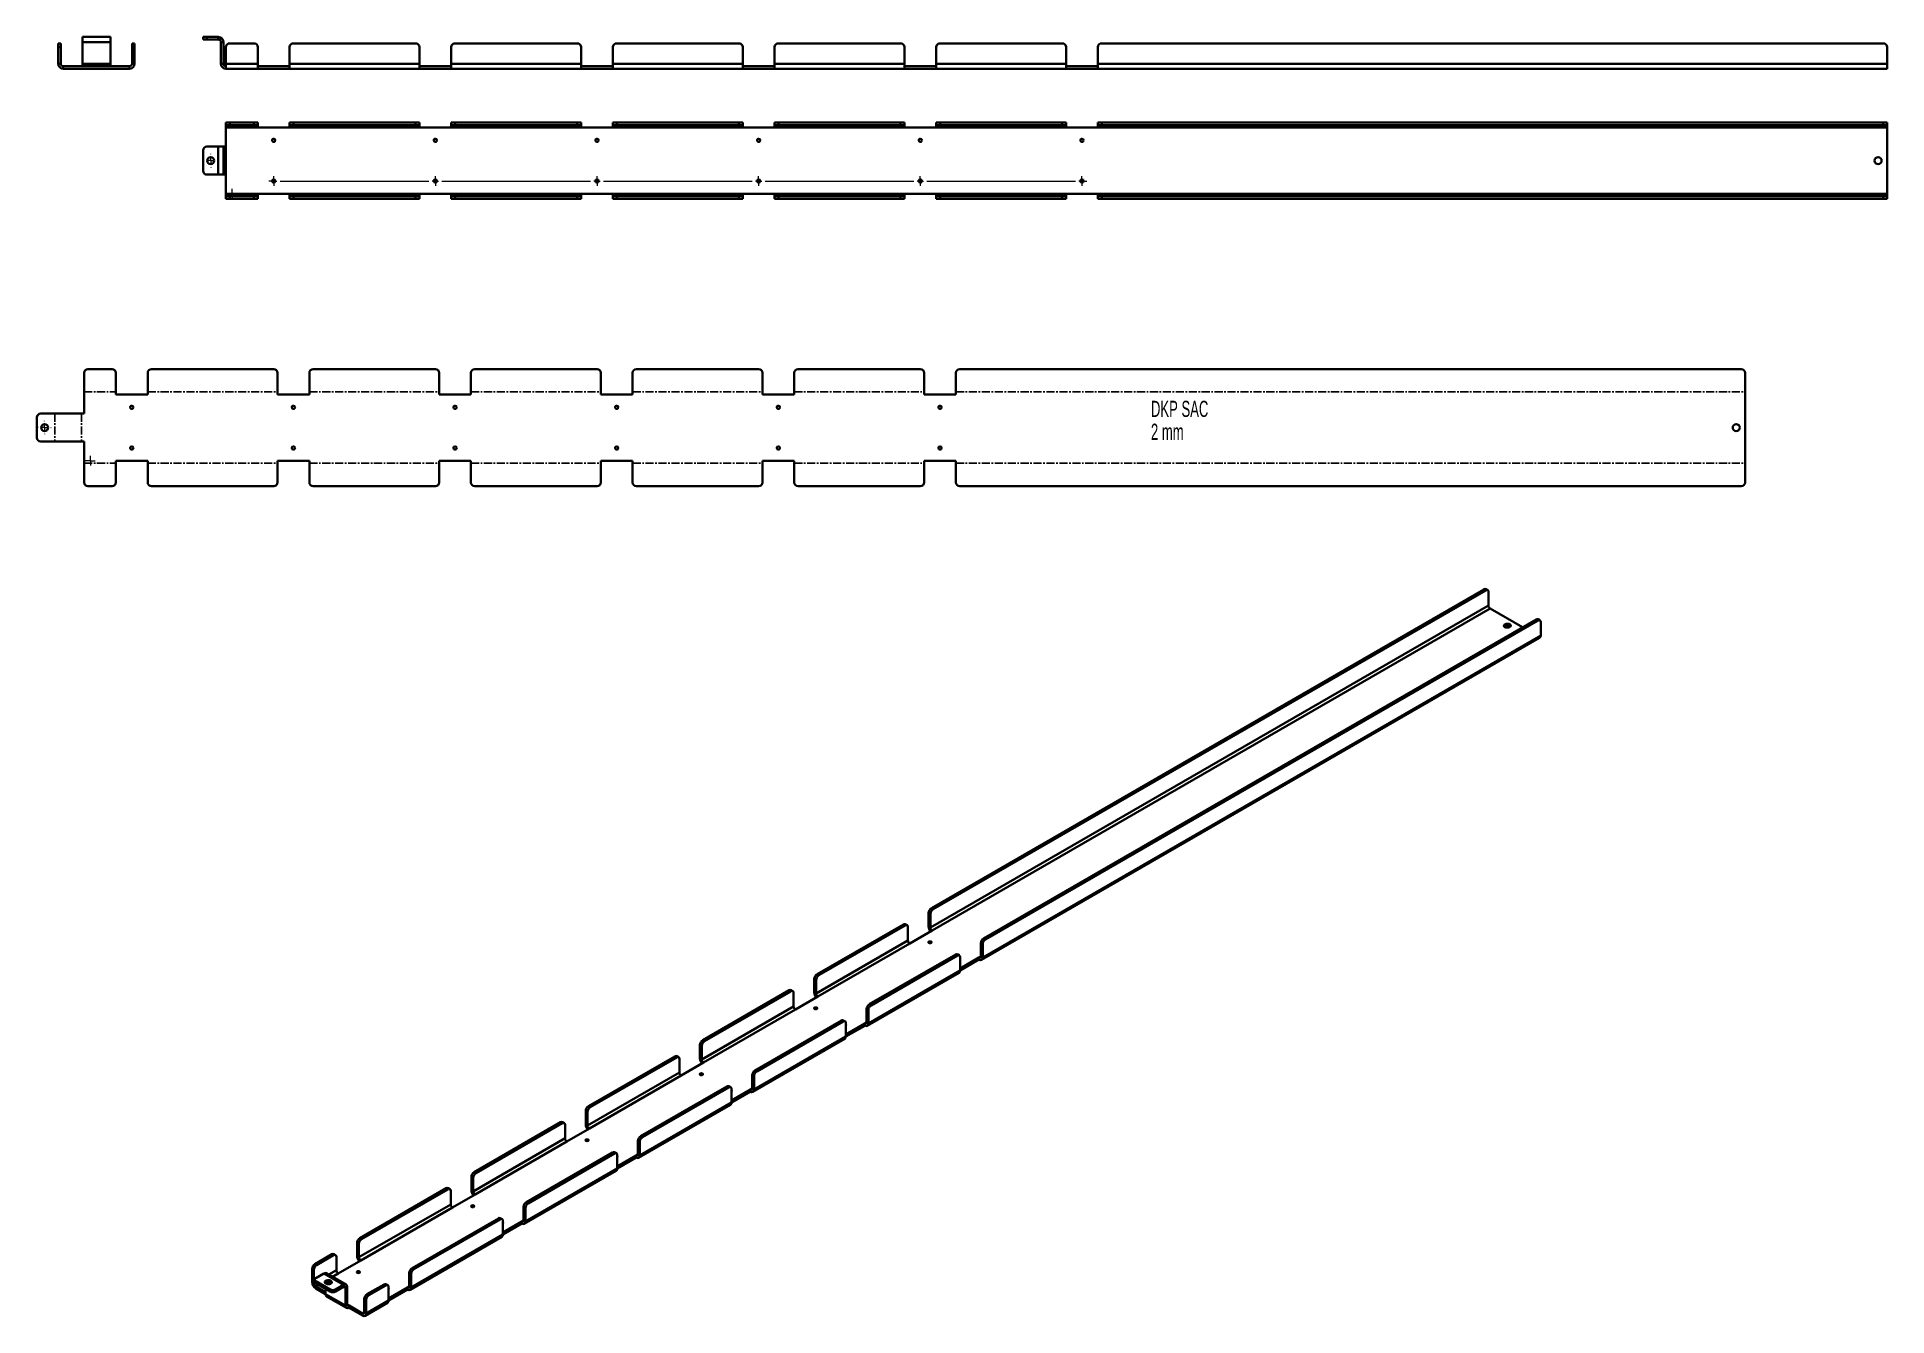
# Model space of a CAD drawing. Header units: millimetres. Extents: x -423 to 1030, y -377 to 628.
import ezdxf

# ---------------------------------------------------------------- set-up
doc = ezdxf.new("R2010")
doc.units = ezdxf.units.MM
doc.linetypes.add('CENTER', pattern=[10.16, 6.35, -1.27, 1.27, -1.27])
doc.styles.add('SLDTEXTSTYLE0', font='TXT', dxfattribs={"width": 0.605})

# ---------------------------------------------------------------- blocks, each defined once
blk = doc.blocks.new('SW_CENTERMARKSYMBOL_0')
at = {"color": 0, "linetype": 'Continuous', "lineweight": 18}
for p, q in [((-5, 0), (-5.25, 0)), ((0, 0), (-2.5, 0)), ((0, 5), (0, 5.25)), ((0, 0), (0, 2.5)), ((0, 0), (2.5, 0)), ((0, 0), (0, -2.5)), ((5, 0), (5.25, 0)), ((0, -5), (0, -5.25))]:
    blk.add_line(p, q, dxfattribs=at)
blk = doc.blocks.new('SW_CENTERMARKSYMBOL_1')
at = {"color": 0, "linetype": 'Continuous', "lineweight": 18}
for p, q in [((-2.5, 0), (-3.75, 0)), ((0, 0), (-2.5, 0)), ((0, 2.5), (0, 3.75)), ((0, 0), (0, 2.5)), ((0, 0), (2.5, 0)), ((0, 0), (0, -2.5)), ((2.5, 0), (3.75, 0)), ((0, -2.5), (0, -3.75))]:
    blk.add_line(p, q, dxfattribs=at)
blk = doc.blocks.new('SW_CENTERMARKSYMBOL_2')
at = {"color": 0, "linetype": 'Continuous', "lineweight": 18}
for p, q in [((-2.5, 0), (-3.75, 0)), ((0, 0), (-2.5, 0)), ((0, 2.5), (0, 3.75)), ((0, 0), (0, 2.5)), ((0, 0), (0, -2.5)), ((0, 0), (2.5, 0)), ((2.5, 0), (3.75, 0)), ((0, -2.5), (0, -3.75))]:
    blk.add_line(p, q, dxfattribs=at)
blk = doc.blocks.new('SW_CENTERMARKSYMBOL_3')
at = {"color": 0, "linetype": 'Continuous', "lineweight": 18}
for p, q in [((-129.5, 0), (-130.75, 0)), ((-127, 0), (-129.5, 0)), ((-127, 2.5), (-127, 3.75)), ((-127, 0), (-127, 2.5)), ((-127, 0), (-127, -2.5)), ((-127, 0), (-124.5, 0)), ((-122, 0), (-5, 0)), ((0, 0), (-2.5, 0)), ((0, 2.5), (0, 3.75)), ((0, 0), (0, 2.5)), ((0, 0), (0, -2.5)), ((0, 0), (2.5, 0)), ((5, 0), (122, 0)), ((127, 0), (124.5, 0)), ((127, 2.5), (127, 3.75)), ((127, 0), (127, 2.5)), ((127, 0), (127, -2.5)), ((127, 0), (129.5, 0)), ((132, 0), (249, 0)), ((254, 0), (251.5, 0)), ((254, 2.5), (254, 3.75)), ((254, 0), (254, 2.5)), ((254, 0), (254, -2.5)), ((254, 0), (256.5, 0)), ((259, 0), (376, 0)), ((381, 0), (378.5, 0)), ((381, 2.5), (381, 3.75)), ((381, 0), (381, 2.5)), ((381, 0), (381, -2.5)), ((381, 0), (383.5, 0)), ((386, 0), (503, 0)), ((508, 0), (505.5, 0)), ((508, 2.5), (508, 3.75)), ((508, 0), (508, 2.5)), ((508, 0), (508, -2.5)), ((508, 0), (510.5, 0)), ((510.5, 0), (511.75, 0)), ((-127, -2.5), (-127, -3.75)), ((0, -2.5), (0, -3.75)), ((127, -2.5), (127, -3.75)), ((254, -2.5), (254, -3.75)), ((381, -2.5), (381, -3.75)), ((508, -2.5), (508, -3.75))]:
    blk.add_line(p, q, dxfattribs=at)
blk = doc.blocks.new('SW_CENTERMARKSYMBOL_4')
at = {"color": 0, "linetype": 'Continuous', "lineweight": 18}
for p, q in [((-5, 0), (-5.25, 0)), ((0, 0), (-2.5, 0)), ((0, 5), (0, 5.25)), ((0, 0), (0, 2.5)), ((0, 0), (0, -2.5)), ((0, 0), (2.5, 0)), ((5, 0), (5.25, 0)), ((0, -5), (0, -5.25))]:
    blk.add_line(p, q, dxfattribs=at)

msp = doc.modelspace()

# ---------------------------------------------------------------- linework, layer by layer
at = {"color": 7, "linetype": 'Continuous', "lineweight": 35}
for p, q in [((-387.6, 624.3), (-387.6, 628.3)), ((-365.6, 628.3), (-387.6, 628.3)), ((-365.6, 628.3), (-365.6, 624.3)), ((-292.8, 626.3), (-292.8, 628.3)), ((-292.8, 628.3), (-289.8, 628.3)), ((-289.8, 626.3), (-292.8, 626.3)), ((-289.8, 628.3), (-289.8, 626.3)), ((-289.8, 628.3), (-280.8, 628.3)), ((-289.8, 626.3), (-280.8, 626.3)), ((-280.8, 626.3), (-280.8, 628.3)), ((-406.6, 623.3), (-404.6, 623.3)), ((-406.6, 620.3), (-406.6, 623.3)), ((-404.6, 620.3), (-406.6, 620.3)), ((-406.6, 607.3), (-406.6, 620.3)), ((-404.6, 623.3), (-404.6, 620.3)), ((-404.6, 607.3), (-404.6, 620.3)), ((-365.6, 624.3), (-387.6, 624.3)), ((-387.6, 607.3), (-387.6, 624.3)), ((-365.6, 624.3), (-365.6, 607.3)), ((-348.6, 623.3), (-346.6, 623.3)), ((-348.6, 620.3), (-348.6, 623.3)), ((-346.6, 620.3), (-348.6, 620.3)), ((-348.6, 620.3), (-348.6, 607.3)), ((-346.6, 623.3), (-346.6, 620.3)), ((-346.6, 620.3), (-346.6, 607.3)), ((-276.8, 624.3), (-278.8, 624.3)), ((-278.8, 607.3), (-278.8, 624.3)), ((-276.8, 607.3), (-276.8, 624.3)), ((-274.8, 620.3), (-274.8, 607.3)), ((-252.8, 623.3), (-271.8, 623.3)), ((-249.8, 607.3), (-249.8, 620.3)), ((-224.8, 607.3), (-224.8, 620.3)), ((-125.8, 623.3), (-221.8, 623.3)), ((-122.8, 607.3), (-122.8, 620.3)), ((-97.8, 607.3), (-97.8, 620.3)), ((1.2, 623.3), (-94.8, 623.3)), ((4.2, 607.3), (4.2, 620.3)), ((29.2, 607.3), (29.2, 620.3)), ((128.2, 623.3), (32.2, 623.3)), ((131.2, 607.3), (131.2, 620.3)), ((156.2, 607.3), (156.2, 620.3)), ((255.2, 623.3), (159.2, 623.3)), ((258.2, 607.3), (258.2, 620.3)), ((283.2, 607.3), (283.2, 620.3)), ((382.2, 623.3), (286.2, 623.3)), ((385.2, 607.3), (385.2, 620.3)), ((410.2, 607.3), (410.2, 620.3)), ((1027.2, 623.3), (413.2, 623.3)), ((1030.2, 607.3), (1030.2, 620.3)), ((-404.6, 607.3), (-406.6, 607.3)), ((-402.6, 605.3), (-350.6, 605.3)), ((-402.6, 605.3), (-402.6, 603.3)), ((-402.6, 603.3), (-350.6, 603.3)), ((-365.6, 607.3), (-387.6, 607.3)), ((-387.6, 607.3), (-387.6, 605.3)), ((-365.6, 605.3), (-365.6, 607.3)), ((-350.6, 605.3), (-350.6, 603.3)), ((-348.6, 607.3), (-346.6, 607.3)), ((-276.8, 607.3), (-278.8, 607.3)), ((-249.8, 607.3), (-274.8, 607.3)), ((-274.8, 603.3), (-274.8, 607.3)), ((-249.8, 603.3), (-274.8, 603.3)), ((-249.8, 607.3), (-249.8, 603.3)), ((-224.8, 605.3), (-249.8, 605.3)), ((-249.8, 603.3), (-224.8, 603.3)), ((-122.8, 607.3), (-224.8, 607.3)), ((-224.8, 603.3), (-224.8, 607.3)), ((-122.8, 603.3), (-224.8, 603.3)), ((-122.8, 607.3), (-122.8, 603.3)), ((-97.8, 605.3), (-122.8, 605.3)), ((-122.8, 603.3), (-97.8, 603.3)), ((4.2, 607.3), (-97.8, 607.3)), ((-97.8, 603.3), (-97.8, 607.3)), ((4.2, 603.3), (-97.8, 603.3)), ((4.2, 607.3), (4.2, 603.3)), ((29.2, 605.3), (4.2, 605.3)), ((4.2, 603.3), (29.2, 603.3)), ((131.2, 607.3), (29.2, 607.3)), ((29.2, 603.3), (29.2, 607.3)), ((131.2, 603.3), (29.2, 603.3)), ((131.2, 607.3), (131.2, 603.3)), ((156.2, 605.3), (131.2, 605.3)), ((131.2, 603.3), (156.2, 603.3)), ((258.2, 607.3), (156.2, 607.3)), ((156.2, 603.3), (156.2, 607.3)), ((258.2, 603.3), (156.2, 603.3)), ((258.2, 607.3), (258.2, 603.3)), ((283.2, 605.3), (258.2, 605.3)), ((258.2, 603.3), (283.2, 603.3)), ((283.2, 603.3), (283.2, 607.3)), ((385.2, 607.3), (283.2, 607.3)), ((385.2, 603.3), (283.2, 603.3)), ((385.2, 607.3), (385.2, 603.3)), ((410.2, 605.3), (385.2, 605.3)), ((385.2, 603.3), (410.2, 603.3)), ((1030.2, 607.3), (410.2, 607.3)), ((410.2, 603.3), (410.2, 607.3)), ((1030.2, 603.3), (410.2, 603.3)), ((1030.2, 607.3), (1030.2, 603.3)), ((-274.8, 559.1), (-274.8, 561.1)), ((-274.8, 561.1), (-271.8, 561.1)), ((-271.8, 559.1), (-274.8, 559.1)), ((-274.8, 559.1), (-274.8, 557.1)), ((-274.8, 557.1), (-249.8, 557.1)), ((-274.8, 557.1), (-274.8, 542.1)), ((-271.8, 561.1), (-271.8, 559.1)), ((-271.8, 561.1), (-252.8, 561.1)), ((-271.8, 559.1), (-252.8, 559.1)), ((-252.8, 559.1), (-252.8, 561.1)), ((-252.8, 561.1), (-249.8, 561.1)), ((-249.8, 559.1), (-252.8, 559.1)), ((-249.8, 561.1), (-249.8, 559.1)), ((-249.8, 557.1), (-249.8, 559.1)), ((-249.8, 557.1), (-224.8, 557.1)), ((-224.8, 559.1), (-224.8, 561.1)), ((-224.8, 561.1), (-221.8, 561.1)), ((-221.8, 559.1), (-224.8, 559.1)), ((-224.8, 559.1), (-224.8, 557.1)), ((-224.8, 557.1), (-122.8, 557.1)), ((-221.8, 561.1), (-221.8, 559.1)), ((-221.8, 561.1), (-125.8, 561.1)), ((-221.8, 559.1), (-125.8, 559.1)), ((-125.8, 559.1), (-125.8, 561.1)), ((-125.8, 561.1), (-122.8, 561.1)), ((-122.8, 559.1), (-125.8, 559.1)), ((-122.8, 561.1), (-122.8, 559.1)), ((-122.8, 557.1), (-122.8, 559.1)), ((-122.8, 557.1), (-97.8, 557.1)), ((-97.8, 559.1), (-97.8, 561.1)), ((-97.8, 561.1), (-94.8, 561.1)), ((-94.8, 559.1), (-97.8, 559.1)), ((-97.8, 559.1), (-97.8, 557.1)), ((-97.8, 557.1), (4.2, 557.1)), ((-94.8, 561.1), (-94.8, 559.1)), ((-94.8, 561.1), (1.2, 561.1)), ((-94.8, 559.1), (1.2, 559.1)), ((1.2, 559.1), (1.2, 561.1)), ((1.2, 561.1), (4.2, 561.1)), ((4.2, 559.1), (1.2, 559.1)), ((4.2, 561.1), (4.2, 559.1)), ((4.2, 557.1), (4.2, 559.1)), ((4.2, 557.1), (29.2, 557.1)), ((29.2, 559.1), (29.2, 561.1)), ((29.2, 561.1), (32.2, 561.1)), ((32.2, 559.1), (29.2, 559.1)), ((29.2, 559.1), (29.2, 557.1)), ((29.2, 557.1), (131.2, 557.1)), ((32.2, 561.1), (32.2, 559.1)), ((32.2, 561.1), (128.2, 561.1)), ((32.2, 559.1), (128.2, 559.1)), ((128.2, 559.1), (128.2, 561.1)), ((128.2, 561.1), (131.2, 561.1)), ((131.2, 559.1), (128.2, 559.1)), ((131.2, 561.1), (131.2, 559.1)), ((131.2, 557.1), (131.2, 559.1)), ((131.2, 557.1), (156.2, 557.1)), ((156.2, 559.1), (156.2, 561.1)), ((156.2, 561.1), (159.2, 561.1)), ((159.2, 559.1), (156.2, 559.1)), ((156.2, 559.1), (156.2, 557.1)), ((156.2, 557.1), (258.2, 557.1)), ((159.2, 561.1), (159.2, 559.1)), ((159.2, 561.1), (255.2, 561.1)), ((159.2, 559.1), (255.2, 559.1)), ((255.2, 559.1), (255.2, 561.1)), ((255.2, 561.1), (258.2, 561.1)), ((258.2, 559.1), (255.2, 559.1)), ((258.2, 561.1), (258.2, 559.1)), ((258.2, 557.1), (258.2, 559.1)), ((258.2, 557.1), (283.2, 557.1)), ((283.2, 559.1), (283.2, 561.1)), ((283.2, 561.1), (286.2, 561.1)), ((286.2, 559.1), (283.2, 559.1)), ((283.2, 559.1), (283.2, 557.1)), ((283.2, 557.1), (385.2, 557.1)), ((286.2, 561.1), (286.2, 559.1)), ((286.2, 561.1), (382.2, 561.1)), ((286.2, 559.1), (382.2, 559.1)), ((382.2, 559.1), (382.2, 561.1)), ((382.2, 561.1), (385.2, 561.1)), ((385.2, 559.1), (382.2, 559.1)), ((385.2, 561.1), (385.2, 559.1)), ((385.2, 557.1), (385.2, 559.1)), ((385.2, 557.1), (410.2, 557.1)), ((410.2, 559.1), (410.2, 561.1)), ((410.2, 561.1), (413.2, 561.1)), ((413.2, 559.1), (410.2, 559.1)), ((410.2, 559.1), (410.2, 557.1)), ((410.2, 557.1), (1030.2, 557.1)), ((413.2, 561.1), (413.2, 559.1)), ((413.2, 561.1), (1027.2, 561.1)), ((413.2, 559.1), (1027.2, 559.1)), ((1027.2, 559.1), (1027.2, 561.1)), ((1027.2, 561.1), (1030.2, 561.1)), ((1030.2, 559.1), (1027.2, 559.1)), ((1030.2, 561.1), (1030.2, 559.1)), ((1030.2, 557.1), (1030.2, 559.1)), ((1030.2, 505.1), (1030.2, 557.1)), ((-292.8, 539.1), (-292.8, 523.1)), ((-289.8, 542.1), (-280.8, 542.1)), ((-280.8, 542.1), (-280.8, 520.1)), ((-280.8, 542.1), (-276.8, 542.1)), ((-276.8, 542.1), (-276.8, 520.1)), ((-274.8, 542.1), (-276.8, 542.1)), ((-274.8, 542.1), (-274.8, 520.1)), ((-289.8, 520.1), (-280.8, 520.1)), ((-276.8, 520.1), (-280.8, 520.1)), ((-276.8, 520.1), (-274.8, 520.1)), ((-274.8, 520.1), (-274.8, 505.1)), ((-274.8, 505.1), (-274.8, 503.1)), ((-249.8, 505.1), (-274.8, 505.1)), ((-274.8, 501.1), (-274.8, 503.1)), ((-274.8, 503.1), (-271.8, 503.1)), ((-271.8, 501.1), (-274.8, 501.1)), ((-271.8, 503.1), (-271.8, 501.1)), ((-252.8, 503.1), (-271.8, 503.1)), ((-252.8, 501.1), (-271.8, 501.1)), ((-252.8, 501.1), (-252.8, 503.1)), ((-252.8, 503.1), (-249.8, 503.1)), ((-249.8, 501.1), (-252.8, 501.1)), ((-249.8, 503.1), (-249.8, 505.1)), ((-224.8, 505.1), (-249.8, 505.1)), ((-249.8, 503.1), (-249.8, 501.1)), ((-122.8, 505.1), (-224.8, 505.1)), ((-224.8, 505.1), (-224.8, 503.1)), ((-224.8, 501.1), (-224.8, 503.1)), ((-224.8, 503.1), (-221.8, 503.1)), ((-221.8, 501.1), (-224.8, 501.1)), ((-221.8, 503.1), (-221.8, 501.1)), ((-125.8, 503.1), (-221.8, 503.1)), ((-125.8, 501.1), (-221.8, 501.1)), ((-125.8, 501.1), (-125.8, 503.1)), ((-125.8, 503.1), (-122.8, 503.1)), ((-122.8, 501.1), (-125.8, 501.1)), ((-122.8, 503.1), (-122.8, 505.1)), ((-97.8, 505.1), (-122.8, 505.1)), ((-122.8, 503.1), (-122.8, 501.1)), ((4.2, 505.1), (-97.8, 505.1)), ((-97.8, 505.1), (-97.8, 503.1)), ((-97.8, 501.1), (-97.8, 503.1)), ((-97.8, 503.1), (-94.8, 503.1)), ((-94.8, 501.1), (-97.8, 501.1)), ((-94.8, 503.1), (-94.8, 501.1)), ((1.2, 503.1), (-94.8, 503.1)), ((1.2, 501.1), (-94.8, 501.1)), ((1.2, 501.1), (1.2, 503.1)), ((1.2, 503.1), (4.2, 503.1)), ((4.2, 501.1), (1.2, 501.1)), ((4.2, 503.1), (4.2, 505.1)), ((29.2, 505.1), (4.2, 505.1)), ((4.2, 503.1), (4.2, 501.1)), ((131.2, 505.1), (29.2, 505.1)), ((29.2, 505.1), (29.2, 503.1)), ((29.2, 501.1), (29.2, 503.1)), ((29.2, 503.1), (32.2, 503.1)), ((32.2, 501.1), (29.2, 501.1)), ((32.2, 503.1), (32.2, 501.1)), ((128.2, 503.1), (32.2, 503.1)), ((128.2, 501.1), (32.2, 501.1)), ((128.2, 501.1), (128.2, 503.1)), ((128.2, 503.1), (131.2, 503.1)), ((131.2, 501.1), (128.2, 501.1)), ((131.2, 503.1), (131.2, 505.1)), ((156.2, 505.1), (131.2, 505.1)), ((131.2, 503.1), (131.2, 501.1)), ((258.2, 505.1), (156.2, 505.1)), ((156.2, 505.1), (156.2, 503.1)), ((156.2, 501.1), (156.2, 503.1)), ((156.2, 503.1), (159.2, 503.1)), ((159.2, 501.1), (156.2, 501.1)), ((159.2, 503.1), (159.2, 501.1)), ((255.2, 503.1), (159.2, 503.1)), ((255.2, 501.1), (159.2, 501.1)), ((255.2, 501.1), (255.2, 503.1)), ((255.2, 503.1), (258.2, 503.1)), ((258.2, 501.1), (255.2, 501.1)), ((258.2, 503.1), (258.2, 505.1)), ((283.2, 505.1), (258.2, 505.1)), ((258.2, 503.1), (258.2, 501.1)), ((385.2, 505.1), (283.2, 505.1)), ((283.2, 505.1), (283.2, 503.1)), ((283.2, 501.1), (283.2, 503.1)), ((283.2, 503.1), (286.2, 503.1)), ((286.2, 501.1), (283.2, 501.1)), ((286.2, 503.1), (286.2, 501.1)), ((382.2, 503.1), (286.2, 503.1)), ((382.2, 501.1), (286.2, 501.1)), ((382.2, 501.1), (382.2, 503.1)), ((382.2, 503.1), (385.2, 503.1)), ((385.2, 501.1), (382.2, 501.1)), ((385.2, 503.1), (385.2, 505.1)), ((410.2, 505.1), (385.2, 505.1)), ((385.2, 503.1), (385.2, 501.1)), ((1030.2, 505.1), (410.2, 505.1)), ((410.2, 505.1), (410.2, 503.1)), ((410.2, 501.1), (410.2, 503.1)), ((410.2, 503.1), (413.2, 503.1)), ((413.2, 501.1), (410.2, 501.1)), ((413.2, 503.1), (413.2, 501.1)), ((1027.2, 503.1), (413.2, 503.1)), ((1027.2, 501.1), (413.2, 501.1)), ((1027.2, 501.1), (1027.2, 503.1)), ((1027.2, 503.1), (1030.2, 503.1)), ((1030.2, 501.1), (1027.2, 501.1)), ((1030.2, 503.1), (1030.2, 505.1)), ((1030.2, 503.1), (1030.2, 501.1)), ((-386.3, 364.3), (-386.3, 332.3)), ((-383.3, 367.3), (-364.3, 367.3)), ((-361.3, 347.3), (-361.3, 364.3)), ((-336.3, 364.3), (-336.3, 347.3)), ((-333.3, 367.3), (-237.3, 367.3)), ((-234.3, 347.3), (-234.3, 364.3)), ((-209.3, 364.3), (-209.3, 347.3)), ((-206.3, 367.3), (-110.3, 367.3)), ((-107.3, 347.3), (-107.3, 364.3)), ((-82.3, 364.3), (-82.3, 347.3)), ((-79.3, 367.3), (16.7, 367.3)), ((19.7, 347.3), (19.7, 364.3)), ((44.7, 364.3), (44.7, 347.3)), ((47.7, 367.3), (143.7, 367.3)), ((146.7, 347.3), (146.7, 364.3)), ((171.7, 364.3), (171.7, 347.3)), ((174.7, 367.3), (270.7, 367.3)), ((273.7, 347.3), (273.7, 364.3)), ((298.7, 364.3), (298.7, 347.3)), ((301.7, 367.3), (915.7, 367.3)), ((918.7, 278.3), (918.7, 364.3)), ((-361.3, 347.3), (-336.3, 347.3)), ((-234.3, 347.3), (-209.3, 347.3)), ((-107.3, 347.3), (-82.3, 347.3)), ((19.7, 347.3), (44.7, 347.3)), ((146.7, 347.3), (171.7, 347.3)), ((273.7, 347.3), (298.7, 347.3)), ((-423.3, 329.3), (-423.3, 313.3)), ((-420.3, 332.3), (-386.3, 332.3)), ((-386.3, 310.3), (-420.3, 310.3)), ((-386.3, 310.3), (-386.3, 278.3)), ((-336.3, 295.3), (-361.3, 295.3)), ((-361.3, 278.3), (-361.3, 295.3)), ((-336.3, 295.3), (-336.3, 278.3)), ((-209.3, 295.3), (-234.3, 295.3)), ((-234.3, 278.3), (-234.3, 295.3)), ((-209.3, 295.3), (-209.3, 278.3)), ((-82.3, 295.3), (-107.3, 295.3)), ((-107.3, 278.3), (-107.3, 295.3)), ((-82.3, 295.3), (-82.3, 278.3)), ((44.7, 295.3), (19.7, 295.3)), ((19.7, 278.3), (19.7, 295.3)), ((44.7, 295.3), (44.7, 278.3)), ((171.7, 295.3), (146.7, 295.3)), ((146.7, 278.3), (146.7, 295.3)), ((171.7, 295.3), (171.7, 278.3)), ((298.7, 295.3), (273.7, 295.3)), ((273.7, 278.3), (273.7, 295.3)), ((298.7, 295.3), (298.7, 278.3)), ((-364.3, 275.3), (-383.3, 275.3)), ((-237.3, 275.3), (-333.3, 275.3)), ((-110.3, 275.3), (-206.3, 275.3)), ((16.7, 275.3), (-79.3, 275.3)), ((143.7, 275.3), (47.7, 275.3)), ((270.7, 275.3), (174.7, 275.3)), ((915.7, 275.3), (301.7, 275.3)), ((279.4, -56.4), (713.5, 194.2)), ((280.8, -57.2), (714.9, 193.4)), ((714.9, 193.4), (713.5, 194.2)), ((716.4, 193.6), (715, 194.4)), ((717.1, 192.2), (717.1, 181.6)), ((717.1, 181.6), (278.7, -71.5)), ((280.1, -74), (718.5, 179.1)), ((743.9, 164.4), (718.5, 179.1)), ((754.5, 170.5), (320.4, -80.1)), ((756, 169.7), (321.8, -80.9)), ((756, 169.7), (754.5, 170.5)), ((757.5, 169.9), (756, 170.7)), ((758.1, 157.9), (758.1, 168.5)), ((318.8, -97), (757.2, 156.1)), ((758.1, 157.9), (319.7, -95.2)), ((279.4, -56.4), (280.8, -57.2)), ((189.6, -108.3), (257.4, -69.1)), ((191, -109.1), (258.9, -69.9)), ((258.9, -69.9), (257.4, -69.1)), ((260.4, -69.7), (258.9, -68.9)), ((261, -71.1), (261, -81.7)), ((278.7, -60.9), (277.2, -60.1)), ((277.2, -70.7), (277.2, -60.1)), ((278.7, -71.5), (278.7, -60.9)), ((261, -81.7), (188.9, -123.4)), ((190.3, -125.8), (262.4, -84.2)), ((262.4, -84.2), (280.1, -74)), ((319.7, -84.6), (318.3, -83.8)), ((318.3, -83.8), (318.3, -94.4)), ((319.7, -95.2), (319.7, -84.6)), ((320.4, -80.1), (321.8, -80.9)), ((298.5, -92.7), (230.6, -131.9)), ((299.9, -93.6), (232, -132.7)), ((299.9, -93.6), (298.5, -92.7)), ((301.4, -93.4), (300, -92.6)), ((302, -105.4), (302, -94.8)), ((316.8, -95.2), (302, -103.8)), ((302, -105.4), (316.8, -96.8)), ((318.3, -94.4), (316.8, -95.2)), ((316.8, -96.8), (316.8, -95.2)), ((188.9, -112.7), (187.4, -111.9)), ((187.4, -122.5), (187.4, -111.9)), ((188.9, -123.4), (188.9, -112.7)), ((189.6, -108.3), (191, -109.1)), ((229, -148.9), (301.2, -107.2)), ((302, -105.4), (229.9, -147)), ((99.8, -160.1), (167.6, -120.9)), ((101.2, -160.9), (169.1, -121.7)), ((169.1, -121.7), (167.6, -120.9)), ((170.6, -121.6), (169.1, -120.8)), ((171.2, -123), (171.2, -133.6)), ((172.6, -136), (190.3, -125.8)), ((171.2, -133.6), (99.1, -175.2)), ((100.5, -177.7), (172.6, -136)), ((208.7, -144.6), (140.8, -183.8)), ((210.1, -145.4), (208.7, -144.6)), ((211.6, -145.3), (210.2, -144.4)), ((229.9, -136.4), (228.5, -135.6)), ((228.5, -135.6), (228.5, -146.2)), ((229.9, -147), (229.9, -136.4)), ((230.6, -131.9), (232, -132.7)), ((139.2, -200.7), (211.4, -159.1)), ((212.2, -157.2), (140.1, -198.9)), ((210.1, -145.4), (142.2, -184.6)), ((212.2, -157.2), (212.2, -146.6)), ((227, -147), (212.2, -155.6)), ((212.2, -157.2), (227, -148.7)), ((228.5, -146.2), (227, -147)), ((227, -148.7), (227, -147)), ((10, -211.9), (77.8, -172.8)), ((11.4, -212.8), (79.3, -173.6)), ((79.3, -173.6), (77.8, -172.8)), ((80.8, -173.4), (79.3, -172.6)), ((99.1, -164.6), (97.6, -163.8)), ((97.6, -174.4), (97.6, -163.8)), ((99.1, -175.2), (99.1, -164.6)), ((99.8, -160.1), (101.2, -160.9)), ((81.4, -185.4), (9.2, -227)), ((10.7, -229.5), (82.8, -187.9)), ((81.4, -174.8), (81.4, -185.4)), ((82.8, -187.9), (100.5, -177.7)), ((140.1, -188.3), (138.6, -187.4)), ((138.6, -187.4), (138.6, -198.1)), ((140.1, -198.9), (140.1, -188.3)), ((140.8, -183.8), (142.2, -184.6)), ((118.8, -196.4), (51, -235.6)), ((120.3, -197.2), (52.4, -236.4)), ((120.3, -197.2), (118.8, -196.4)), ((121.8, -197.1), (120.3, -196.3)), ((122.4, -209.1), (122.4, -198.5)), ((137.2, -198.9), (122.4, -207.5)), ((122.4, -209.1), (137.2, -200.5)), ((138.6, -198.1), (137.2, -198.9)), ((137.2, -200.5), (137.2, -198.9)), ((9.2, -216.4), (7.8, -215.6)), ((7.8, -226.2), (7.8, -215.6)), ((9.2, -227), (9.2, -216.4)), ((10, -211.9), (11.4, -212.8)), ((49.4, -252.6), (121.6, -210.9)), ((122.4, -209.1), (50.3, -250.7)), ((-79.8, -263.8), (-12, -224.6)), ((-78.4, -264.6), (-10.6, -225.4)), ((-10.6, -225.4), (-12, -224.6)), ((-9.1, -225.3), (-10.5, -224.4)), ((-8.4, -226.6), (-8.4, -237.2)), ((-7, -239.7), (10.7, -229.5)), ((-8.4, -237.2), (-80.6, -278.9)), ((-79.1, -281.3), (-7, -239.7)), ((50.3, -240.1), (48.8, -239.3)), ((48.8, -239.3), (48.8, -249.9)), ((50.3, -250.7), (50.3, -240.1)), ((51, -235.6), (52.4, -236.4)), ((32.6, -260.9), (-39.5, -302.6)), ((29, -248.3), (-38.8, -287.5)), ((30.5, -249.1), (-37.4, -288.3)), ((30.5, -249.1), (29, -248.3)), ((32, -248.9), (30.5, -248.1)), ((32.6, -260.9), (32.6, -250.3)), ((47.4, -250.7), (32.6, -259.3)), ((32.6, -260.9), (47.4, -252.4)), ((48.8, -249.9), (47.4, -250.7)), ((47.4, -252.4), (47.4, -250.7)), ((-80.6, -268.3), (-82, -267.5)), ((-82, -278.1), (-82, -267.5)), ((-80.6, -278.9), (-80.6, -268.3)), ((-79.8, -263.8), (-78.4, -264.6)), ((-40.4, -304.4), (31.8, -262.8)), ((-98.2, -289.1), (-170.4, -330.7)), ((-169.7, -315.6), (-101.8, -276.4)), ((-168.2, -316.4), (-100.4, -277.3)), ((-100.4, -277.3), (-101.8, -276.4)), ((-98.9, -277.1), (-100.3, -276.3)), ((-98.2, -278.5), (-98.2, -289.1)), ((-96.8, -291.5), (-79.1, -281.3)), ((-38.8, -287.5), (-37.4, -288.3)), ((-168.9, -333.2), (-96.8, -291.5)), ((-60.8, -300.1), (-128.6, -339.3)), ((-59.3, -300.9), (-127.2, -340.1)), ((-59.3, -300.9), (-60.8, -300.1)), ((-57.8, -300.8), (-59.3, -300)), ((-57.2, -312.8), (-57.2, -302.2)), ((-42.4, -302.6), (-57.2, -311.1)), ((-57.2, -312.8), (-42.4, -304.2)), ((-41, -301.7), (-42.4, -302.6)), ((-42.4, -304.2), (-42.4, -302.6)), ((-39.5, -291.9), (-41, -291.1)), ((-41, -291.1), (-41, -301.7)), ((-39.5, -302.6), (-39.5, -291.9)), ((-170.4, -320.1), (-171.8, -319.3)), ((-171.8, -329.9), (-171.8, -319.3)), ((-169.7, -315.6), (-168.2, -316.4)), ((-130.2, -356.2), (-58, -314.6)), ((-57.2, -312.8), (-129.3, -354.4)), ((-205, -336), (-191.6, -328.3)), ((-203.6, -336.8), (-190.2, -329.1)), ((-190.2, -329.1), (-191.6, -328.3)), ((-188.7, -328.9), (-190.1, -328.1)), ((-188, -330.3), (-188, -340.9)), ((-186.6, -343.4), (-168.9, -333.2)), ((-170.4, -330.7), (-170.4, -320.1)), ((-205.7, -340.5), (-207.1, -339.7)), ((-207.1, -350.3), (-207.1, -339.7)), ((-205.7, -351.1), (-205.7, -340.5)), ((-205.2, -348.3), (-205.2, -349.9)), ((-205, -336), (-203.6, -336.8)), ((-204.3, -347.1), (-197.9, -343.4)), ((-197.9, -343.4), (-182.4, -352.4)), ((-180.4, -352.2), (-195.9, -343.2)), ((-188, -340.9), (-193.9, -344.3)), ((-191.1, -346), (-186.6, -343.4)), ((-129.3, -343.8), (-130.8, -343)), ((-130.8, -343), (-130.8, -353.6)), ((-129.3, -354.4), (-129.3, -343.8)), ((-128.6, -339.3), (-127.2, -340.1)), ((-205.7, -351.1), (-207.1, -350.3)), ((-204.9, -350.7), (-205.7, -351.1)), ((-204.3, -349.5), (-193, -356)), ((-204.3, -349.5), (-204.3, -351.1)), ((-204.3, -351.1), (-193, -357.7)), ((-204.3, -353.6), (-202.2, -352.4)), ((-204.3, -353.6), (-196.5, -358.1)), ((-204.3, -353.6), (-204.3, -355.2)), ((-204.3, -355.2), (-196.5, -359.7)), ((-196.5, -350.9), (-196.5, -351.3)), ((-196.5, -355.6), (-196.5, -359.7)), ((-181, -368.7), (-196.5, -359.7)), ((-195.7, -361.5), (-180.1, -370.5)), ((-193, -357.7), (-193, -356)), ((-192.5, -350.8), (-192, -351.1)), ((-188.7, -356), (-182.4, -352.4)), ((-188.7, -357.7), (-182.4, -354)), ((-188.7, -356), (-188.7, -357.7)), ((-182.4, -354), (-182.4, -352.4)), ((-182.4, -354), (-181, -354.8)), ((-179.5, -354), (-181, -354.8)), ((-181, -368.7), (-181, -354.8)), ((-179.5, -367.9), (-179.5, -354)), ((-150.6, -352), (-164, -359.7)), ((-164, -359.7), (-162.6, -360.5)), ((-149.1, -352.8), (-162.6, -360.5)), ((-149.1, -352.8), (-150.6, -352)), ((-147.6, -352.6), (-149.1, -351.8)), ((-147, -364.6), (-147, -354)), ((-132.2, -354.4), (-147, -363)), ((-147, -364.6), (-132.2, -356)), ((-130.8, -353.6), (-132.2, -354.4)), ((-132.2, -356), (-132.2, -354.4)), ((-179.5, -367.9), (-181, -368.7)), ((-179.5, -367.9), (-178.1, -368.7)), ((-178.1, -368.7), (-178.1, -370.3)), ((-178.1, -368.7), (-167.5, -374.8)), ((-178.1, -370.3), (-167.5, -376.4)), ((-166.1, -374), (-167.5, -374.8)), ((-167.5, -374.8), (-167.5, -376.4)), ((-164.7, -364.2), (-166.1, -363.4)), ((-166.1, -363.4), (-166.1, -374)), ((-166.1, -374), (-164.7, -374.8)), ((-165.5, -376.6), (-147.9, -366.4)), ((-164.7, -364.2), (-164.7, -374.8)), ((-147, -364.6), (-164.7, -374.8))]:
    msp.add_line(p, q, dxfattribs=at)
at = {"color": 7, "linetype": 'CENTER'}
for p, q in [((-386.3, 349.3), (-361.3, 349.3)), ((-336.3, 349.3), (-234.3, 349.3)), ((-209.3, 349.3), (-107.3, 349.3)), ((-82.3, 349.3), (19.7, 349.3)), ((44.7, 349.3), (146.7, 349.3)), ((171.7, 349.3), (273.7, 349.3)), ((298.7, 349.3), (918.7, 349.3)), ((-409.3, 332.3), (-409.3, 310.3)), ((-388.3, 332.3), (-388.3, 310.3)), ((-386.3, 293.3), (-361.3, 293.3)), ((-336.3, 293.3), (-234.3, 293.3)), ((-209.3, 293.3), (-107.3, 293.3)), ((-82.3, 293.3), (19.7, 293.3)), ((44.7, 293.3), (146.7, 293.3)), ((171.7, 293.3), (273.7, 293.3)), ((298.7, 293.3), (918.7, 293.3))]:
    msp.add_line(p, q, dxfattribs=at)
at = {"color": 7, "linetype": 'Continuous', "lineweight": 18}
for p, q in [((302, -95.6), (302.3, -95.9)), ((212.2, -147.4), (212.5, -147.7)), ((122.4, -199.3), (122.7, -199.6)), ((32.6, -251.1), (32.9, -251.4)), ((-57.2, -303), (-56.9, -303.3)), ((-147, -354.8), (-146.7, -355.1))]:
    msp.add_line(p, q, dxfattribs=at)
at = {"color": 7, "linetype": 'Continuous', "lineweight": 35, "flags": 128}
for points in [[(730, 164.5), (730.8, 164.2), (731.8, 164.1), (732.8, 164.1), (733.7, 164.4), (734.3, 164.9), (734.6, 165.4), (734.6, 166), (734.2, 166.5), (733.5, 167), (732.5, 167.2), (731.5, 167.2), (730.6, 167), (729.8, 166.7), (729.3, 166.2), (729.2, 165.6), (729.4, 165), (730, 164.5)], [(277.4, -83.7), (277.8, -83.8), (278.3, -83.9), (278.8, -83.8), (279.2, -83.7), (279.5, -83.4), (279.6, -83.2), (279.5, -82.9), (279.2, -82.6), (278.8, -82.5), (278.3, -82.4), (277.8, -82.5), (277.4, -82.6), (277.1, -82.9), (277.1, -83.2), (277.1, -83.4), (277.4, -83.7)], [(187.6, -135.5), (188, -135.7), (188.5, -135.7), (189, -135.7), (189.4, -135.5), (189.7, -135.3), (189.7, -135), (189.7, -134.7), (189.4, -134.5), (189, -134.3), (188.5, -134.3), (188, -134.3), (187.6, -134.5), (187.3, -134.7), (187.2, -135), (187.3, -135.3), (187.6, -135.5)], [(97.8, -187.3), (98.2, -187.5), (98.7, -187.6), (99.2, -187.5), (99.6, -187.3), (99.9, -187.1), (99.9, -186.8), (99.9, -186.6), (99.6, -186.3), (99.2, -186.2), (98.7, -186.1), (98.2, -186.2), (97.8, -186.3), (97.5, -186.6), (97.4, -186.8), (97.5, -187.1), (97.8, -187.3)], [(8, -239.2), (8.4, -239.3), (8.9, -239.4), (9.4, -239.3), (9.8, -239.2), (10, -239), (10.1, -238.7), (10, -238.4), (9.8, -238.2), (9.4, -238), (8.9, -238), (8.4, -238), (8, -238.2), (7.7, -238.4), (7.6, -238.7), (7.7, -239), (8, -239.2)], [(-81.8, -291), (-81.4, -291.2), (-80.9, -291.2), (-80.4, -291.2), (-80, -291), (-79.8, -290.8), (-79.7, -290.5), (-79.8, -290.2), (-80, -290), (-80.4, -289.9), (-80.9, -289.8), (-81.4, -289.9), (-81.8, -290), (-82.1, -290.2), (-82.2, -290.5), (-82.1, -290.8), (-81.8, -291)], [(-196.3, -351.4), (-195.5, -351.8), (-194.5, -351.9), (-193.5, -351.8), (-192.6, -351.5), (-192, -351.1), (-191.7, -350.5), (-191.7, -350), (-192.1, -349.4), (-192.8, -349), (-193.8, -348.8), (-194.8, -348.7), (-195.7, -348.9), (-196.5, -349.3), (-197, -349.8), (-197.1, -350.4), (-196.9, -351), (-196.3, -351.4)], [(-171.6, -342.9), (-171.2, -343), (-170.7, -343.1), (-170.2, -343), (-169.8, -342.9), (-169.6, -342.6), (-169.5, -342.4), (-169.6, -342.1), (-169.8, -341.9), (-170.2, -341.7), (-170.7, -341.6), (-171.2, -341.7), (-171.6, -341.9), (-171.9, -342.1), (-172, -342.4), (-171.9, -342.6), (-171.6, -342.9)]]:
    msp.add_lwpolyline(points, dxfattribs=at)
at = {"color": 7, "linetype": 'Continuous', "lineweight": 35}
for centre, radius in [((-237.3, 547.1), 1.25), ((-110.3, 547.1), 1.25), ((16.7, 547.1), 1.25), ((143.7, 547.1), 1.25), ((270.7, 547.1), 1.25), ((397.7, 547.1), 1.25), ((-286.8, 531.1), 2.75), ((1023.2, 531.1), 2.75), ((-237.3, 515.1), 1.25), ((-110.3, 515.1), 1.25), ((16.7, 515.1), 1.25), ((143.7, 515.1), 1.25), ((270.7, 515.1), 1.25), ((397.7, 515.1), 1.25), ((-348.8, 337.3), 1.25), ((-221.8, 337.3), 1.25), ((-94.8, 337.3), 1.25), ((32.2, 337.3), 1.25), ((159.2, 337.3), 1.25), ((286.2, 337.3), 1.25), ((-417.3, 321.3), 2.75), ((911.7, 321.3), 2.75), ((-348.8, 305.3), 1.25), ((-221.8, 305.3), 1.25), ((-94.8, 305.3), 1.25), ((32.2, 305.3), 1.25), ((159.2, 305.3), 1.25), ((286.2, 305.3), 1.25)]:
    msp.add_circle(centre, radius, dxfattribs=at)
for centre, radius, start, end in [((-280.8, 624.3), 4, 0, 90), ((-280.8, 624.3), 2, 0, 90), ((-271.8, 620.3), 3, 90, 180), ((-252.8, 620.3), 3, 0, 90), ((-221.8, 620.3), 3, 90, 180), ((-125.8, 620.3), 3, 0, 90), ((-94.8, 620.3), 3, 90, 180), ((1.2, 620.3), 3, 0, 90), ((32.2, 620.3), 3, 90, 180), ((128.2, 620.3), 3, 0, 90), ((159.2, 620.3), 3, 90, 180), ((255.2, 620.3), 3, 0, 90), ((286.2, 620.3), 3, 90, 180), ((382.2, 620.3), 3, 0, 90), ((413.2, 620.3), 3, 90, 180), ((1027.2, 620.3), 3, 0, 90), ((-402.6, 607.3), 4, 180, 270), ((-402.6, 607.3), 2, 180, 270), ((-350.6, 607.3), 4, 270, 0), ((-350.6, 607.3), 2, 270, 0), ((-274.8, 607.3), 4, 180, 270), ((-274.8, 607.3), 2, 180, 270), ((-289.8, 539.1), 3, 90, 180), ((-289.8, 523.1), 3, 180, 270), ((-383.3, 364.3), 3, 90, 180), ((-364.3, 364.3), 3, 0, 90), ((-333.3, 364.3), 3, 90, 180), ((-237.3, 364.3), 3, 0, 90), ((-206.3, 364.3), 3, 90, 180), ((-110.3, 364.3), 3, 0, 90), ((-79.3, 364.3), 3, 90, 180), ((16.7, 364.3), 3, 0, 90), ((47.7, 364.3), 3, 90, 180), ((143.7, 364.3), 3, 0, 90), ((174.7, 364.3), 3, 90, 180), ((270.7, 364.3), 3, 0, 90), ((301.7, 364.3), 3, 90, 180), ((915.7, 364.3), 3, 0, 90), ((-420.3, 329.3), 3, 90, 180), ((-420.3, 313.3), 3, 180, 270), ((-383.3, 278.3), 3, 180, 270), ((-364.3, 278.3), 3, 270, 0), ((-333.3, 278.3), 3, 180, 270), ((-237.3, 278.3), 3, 270, 0), ((-206.3, 278.3), 3, 180, 270), ((-110.3, 278.3), 3, 270, 0), ((-79.3, 278.3), 3, 180, 270), ((16.7, 278.3), 3, 270, 0), ((47.7, 278.3), 3, 180, 270), ((143.7, 278.3), 3, 270, 0), ((174.7, 278.3), 3, 180, 270), ((270.7, 278.3), 3, 270, 0), ((301.7, 278.3), 3, 180, 270), ((915.7, 278.3), 3, 270, 0), ((714.4, 193), 1.51, 65.6929, 125.6176), ((715.8, 192.4), 1.31, 350.786, 129.2033), ((720.1, 181.7), 3.07, 182.6055, 237.3945), ((731.9, 161.9), 3.76, 51.1934, 128.8066), ((755.4, 169.3), 1.51, 65.6929, 125.6176), ((756.8, 168.7), 1.31, 350.786, 129.2033), ((756.2, 157.7), 1.92, 304.0564, 7.2558), ((281.8, -60.3), 4.61, 122.6055, 177.3945), ((283.3, -61.1), 4.61, 122.6055, 177.3945), ((258.3, -70.3), 1.51, 65.6929, 125.6176), ((259.7, -70.9), 1.31, 350.786, 129.2033), ((283.4, -70.4), 6.19, 182.6975, 223.132), ((281.7, -71.4), 3.07, 182.6055, 237.3945), ((264, -81.6), 3.07, 182.6055, 237.3945), ((322.9, -84), 4.61, 122.6055, 177.3945), ((324.3, -84.8), 4.61, 122.6055, 177.3945), ((299.3, -94), 1.51, 65.6929, 125.6176), ((300.7, -94.6), 1.31, 350.786, 129.2033), ((301.7, -96.2), 0.493, 309.2074, 50.7926), ((317.4, -94.5), 0.873, 230.7967, 9.214), ((317.9, -95.5), 1.75, 230.7967, 9.214), ((192, -112.1), 4.61, 122.6055, 177.3945), ((193.5, -113), 4.61, 122.6055, 177.3945), ((300.1, -105.6), 1.92, 304.0564, 7.2558), ((168.5, -122.1), 1.51, 65.6929, 125.6176), ((169.9, -122.7), 1.31, 350.786, 129.2033), ((193.6, -122.3), 6.19, 182.6975, 223.132), ((191.9, -123.2), 3.07, 182.6055, 237.3945), ((174.2, -133.4), 3.07, 182.6055, 237.3945), ((209.5, -145.8), 1.51, 65.6929, 125.6176), ((210.9, -146.4), 1.31, 350.786, 129.2033), ((233.1, -135.8), 4.61, 122.6055, 177.3945), ((234.5, -136.6), 4.61, 122.6055, 177.3945), ((210.3, -157.5), 1.92, 304.0564, 7.2558), ((211.9, -148.1), 0.493, 309.2074, 50.7926), ((227.6, -146.4), 0.873, 230.7967, 9.214), ((228.1, -147.3), 1.75, 230.7967, 9.214), ((78.7, -174), 1.51, 65.6929, 125.6176), ((80.1, -174.6), 1.31, 350.786, 129.2033), ((102.2, -164), 4.61, 122.6055, 177.3945), ((103.8, -174.1), 6.19, 182.6975, 223.132), ((103.7, -164.8), 4.61, 122.6055, 177.3945), ((84.4, -185.3), 3.07, 182.6055, 237.3945), ((102.1, -175.1), 3.07, 182.6055, 237.3945), ((143.3, -187.7), 4.61, 122.6055, 177.3945), ((144.7, -188.5), 4.61, 122.6055, 177.3945), ((119.7, -197.7), 1.51, 65.6929, 125.6176), ((121.1, -198.3), 1.31, 350.786, 129.2033), ((122.1, -199.9), 0.493, 309.2074, 50.7926), ((137.8, -198.2), 0.873, 230.7967, 9.214), ((138.3, -199.2), 1.75, 230.7967, 9.214), ((12.4, -215.8), 4.61, 122.6055, 177.3945), ((13.9, -216.6), 4.61, 122.6055, 177.3945), ((120.5, -209.3), 1.92, 304.0564, 7.2558), ((-11.1, -225.8), 1.51, 65.6929, 125.6176), ((-9.7, -226.4), 1.31, 350.786, 129.2033), ((14, -225.9), 6.19, 182.6975, 223.132), ((12.3, -226.9), 3.07, 182.6055, 237.3945), ((-5.4, -237.1), 3.07, 182.6055, 237.3945), ((53.5, -239.5), 4.61, 122.6055, 177.3945), ((54.9, -240.3), 4.61, 122.6055, 177.3945), ((29.9, -249.5), 1.51, 65.6929, 125.6176), ((31.3, -250.1), 1.31, 350.786, 129.2033), ((30.7, -261.2), 1.92, 304.0564, 7.2558), ((32.3, -251.7), 0.493, 309.2074, 50.7926), ((48, -250), 0.873, 230.7967, 9.214), ((48.5, -251), 1.75, 230.7967, 9.214), ((-100.9, -277.7), 1.51, 65.6929, 125.6176), ((-77.4, -267.7), 4.61, 122.6055, 177.3945), ((-75.9, -268.5), 4.61, 122.6055, 177.3945), ((-99.5, -278.3), 1.31, 350.786, 129.2033), ((-95.2, -289), 3.07, 182.6055, 237.3945), ((-75.8, -277.8), 6.19, 182.6975, 223.132), ((-77.5, -278.7), 3.07, 182.6055, 237.3945), ((-36.4, -291.3), 4.61, 122.6055, 177.3945), ((-34.9, -292.2), 4.61, 122.6055, 177.3945), ((-59.9, -301.3), 1.51, 65.6929, 125.6176), ((-58.5, -301.9), 1.31, 350.786, 129.2033), ((-57.5, -303.6), 0.493, 309.2074, 50.7926), ((-41.8, -301.9), 0.873, 230.7967, 9.214), ((-41.3, -302.8), 1.75, 230.7967, 9.214), ((-167.2, -319.5), 4.61, 122.6055, 177.3945), ((-165.8, -320.3), 4.61, 122.6055, 177.3945), ((-59.1, -313), 1.92, 304.0564, 7.2558), ((-190.7, -329.5), 1.51, 65.6929, 125.6176), ((-189.3, -330.1), 1.31, 350.786, 129.2033), ((-165.6, -329.6), 6.19, 182.6975, 223.132), ((-167.3, -330.6), 3.07, 182.6055, 237.3945), ((-202.5, -339.9), 4.61, 122.6055, 177.3945), ((-201.1, -340.7), 4.61, 122.6055, 177.3945), ((-203.8, -348.3), 1.31, 110.7834, 249.2166), ((-196.8, -345), 2.01, 65.6929, 125.6176), ((-185, -340.8), 3.07, 182.6055, 237.3945), ((-126.2, -343.2), 4.61, 122.6055, 177.3945), ((-124.7, -344), 4.61, 122.6055, 177.3945), ((-201, -350), 6.15, 182.6055, 237.3945), ((-202.6, -351), 3.07, 182.6055, 237.3945), ((-203.7, -349.8), 1.51, 185.6948, 245.6253), ((-194.4, -354.3), 3.97, 61.1736, 126.9624), ((-194.6, -359.9), 1.97, 173.7012, 234.9867), ((-190.9, -351.9), 4.61, 242.6097, 297.3903), ((-190.9, -353.6), 4.61, 242.6097, 297.3903), ((-181.3, -353.7), 1.75, 350.786, 129.2033), ((-181.8, -354.7), 0.873, 350.786, 129.2033), ((-161.5, -363.6), 4.61, 122.6055, 177.3945), ((-160.1, -364.4), 4.61, 122.6055, 177.3945), ((-149.7, -353.2), 1.51, 65.6929, 125.6176), ((-148.3, -353.8), 1.31, 350.786, 129.2033), ((-147.3, -355.4), 0.493, 309.2074, 50.7926), ((-131.6, -353.7), 0.873, 230.7967, 9.214), ((-131.1, -354.7), 1.75, 230.7967, 9.214), ((-179.2, -369), 1.75, 170.786, 309.2033), ((-178.7, -368), 0.873, 170.786, 309.2033), ((-167, -374.1), 0.873, 230.7967, 9.214), ((-166.4, -375.1), 1.75, 230.7967, 9.214), ((-148.9, -364.9), 1.92, 304.0564, 7.2558)]:
    msp.add_arc(centre, radius, start, end, dxfattribs=at)
at = {"color": 7, "linetype": 'Continuous', "lineweight": 18}
for centre in [(-237.3, 547.1), (-110.3, 547.1), (16.7, 547.1), (143.7, 547.1), (270.7, 547.1), (397.7, 547.1), (-237.3, 515.1), (-110.3, 515.1), (16.7, 515.1), (143.7, 515.1), (270.7, 515.1), (397.7, 515.1), (-348.8, 337.3), (-221.8, 337.3), (-94.8, 337.3), (32.2, 337.3), (159.2, 337.3), (286.2, 337.3), (-348.8, 305.3), (-221.8, 305.3), (-94.8, 305.3), (32.2, 305.3), (159.2, 305.3), (286.2, 305.3)]:
    msp.add_arc(centre, 1.5, 255, 195, dxfattribs=at)
for points, knots in [([(279.4, -83.8), (278.9, -84), (278.3, -84), (277.7, -84), (277.2, -83.8), (276.9, -83.5), (276.8, -83.2), (276.9, -82.8), (277.2, -82.5), (277.7, -82.4), (278.3, -82.3), (278.9, -82.4), (279.4, -82.5), (279.7, -82.8), (279.8, -83.2), (279.7, -83.5), (279.4, -83.8), (279.5, -83.7), (279.4, -83.8)], [0, 0, 0, 0, 0.062482, 0.124984, 0.187485, 0.249986, 0.312487, 0.374988, 0.437489, 0.499991, 0.562492, 0.624993, 0.687494, 0.749995, 0.812496, 0.874998, 0.937499, 1, 1, 1, 1]), ([(302.3, -95.9), (302.4, -96.2), (302.3, -96.5), (302, -96.8), (302.1, -96.7), (302, -96.8)], [0, 0, 0, 0, 0.33335, 0.666675, 1, 1, 1, 1]), ([(189.6, -135.6), (189.1, -135.8), (188.5, -135.9), (187.9, -135.8), (187.4, -135.6), (187.1, -135.3), (187, -135), (187.1, -134.7), (187.4, -134.4), (187.9, -134.2), (188.5, -134.1), (189.1, -134.2), (189.6, -134.4), (189.9, -134.7), (190, -135), (189.9, -135.3), (189.6, -135.6), (189.7, -135.5), (189.6, -135.6)], [0, 0, 0, 0, 0.062497, 0.124997, 0.187497, 0.249998, 0.312498, 0.374998, 0.437498, 0.499998, 0.562499, 0.624999, 0.687499, 0.749999, 0.812499, 0.875, 0.9375, 1, 1, 1, 1]), ([(212.5, -147.7), (212.6, -148.1), (212.5, -148.4), (212.2, -148.7), (212.3, -148.6), (212.2, -148.7)], [0, 0, 0, 0, 0.333337, 0.666669, 1, 1, 1, 1]), ([(99.8, -187.4), (99.3, -187.6), (98.7, -187.7), (98.1, -187.6), (97.6, -187.4), (97.3, -187.2), (97.2, -186.8), (97.3, -186.5), (97.6, -186.2), (98.1, -186), (98.7, -186), (99.3, -186), (99.8, -186.2), (100.1, -186.5), (100.2, -186.8), (100.1, -187.2), (99.8, -187.4), (99.9, -187.4), (99.8, -187.4)], [0, 0, 0, 0, 0.062497, 0.124997, 0.187497, 0.249998, 0.312498, 0.374998, 0.437498, 0.499998, 0.562499, 0.624999, 0.687499, 0.749999, 0.812499, 0.875, 0.9375, 1, 1, 1, 1]), ([(122.7, -199.6), (122.8, -199.9), (122.7, -200.2), (122.4, -200.5), (122.5, -200.4), (122.4, -200.5)], [0, 0, 0, 0, 0.333338, 0.666669, 1, 1, 1, 1]), ([(10, -239.3), (9.5, -239.5), (8.9, -239.5), (8.3, -239.5), (7.8, -239.3), (7.5, -239), (7.4, -238.7), (7.5, -238.3), (7.8, -238.1), (8.3, -237.9), (8.9, -237.8), (9.5, -237.9), (10, -238.1), (10.3, -238.3), (10.4, -238.7), (10.3, -239), (10, -239.3), (10.1, -239.2), (10, -239.3)], [0, 0, 0, 0, 0.0625, 0.125, 0.1875, 0.25, 0.3125, 0.375, 0.4375, 0.5, 0.5625, 0.625, 0.6875, 0.75, 0.8125, 0.875, 0.9375, 1, 1, 1, 1]), ([(32.9, -251.4), (33, -251.7), (32.9, -252.1), (32.6, -252.4), (32.7, -252.3), (32.6, -252.4)], [0, 0, 0, 0, 0.333335, 0.666668, 1, 1, 1, 1]), ([(-79.8, -291.1), (-80.3, -291.3), (-80.9, -291.4), (-81.5, -291.3), (-82, -291.1), (-82.3, -290.9), (-82.4, -290.5), (-82.3, -290.2), (-82, -289.9), (-81.5, -289.7), (-80.9, -289.7), (-80.3, -289.7), (-79.8, -289.9), (-79.5, -290.2), (-79.4, -290.5), (-79.5, -290.9), (-79.8, -291.1), (-79.7, -291), (-79.8, -291.1)], [0, 0, 0, 0, 0.062502, 0.125001, 0.187501, 0.250001, 0.312501, 0.375001, 0.437501, 0.500001, 0.562501, 0.625001, 0.687501, 0.75, 0.8125, 0.875, 0.9375, 1, 1, 1, 1]), ([(-56.9, -303.3), (-56.8, -303.6), (-56.9, -303.9), (-57.2, -304.2), (-57.1, -304.1), (-57.2, -304.2)], [0, 0, 0, 0, 0.333331, 0.666666, 1, 1, 1, 1]), ([(-169.7, -343), (-170.1, -343.2), (-170.7, -343.2), (-171.3, -343.2), (-171.8, -343), (-172.1, -342.7), (-172.2, -342.4), (-172.1, -342), (-171.8, -341.7), (-171.3, -341.6), (-170.7, -341.5), (-170.1, -341.6), (-169.7, -341.7), (-169.3, -342), (-169.2, -342.4), (-169.3, -342.7), (-169.7, -343), (-169.5, -342.9), (-169.7, -343)], [0, 0, 0, 0, 0.062506, 0.125006, 0.187506, 0.250005, 0.312505, 0.375004, 0.437504, 0.500003, 0.562503, 0.625003, 0.687502, 0.750002, 0.812501, 0.875001, 0.9375, 1, 1, 1, 1]), ([(-146.7, -355.1), (-146.6, -355.4), (-146.7, -355.8), (-147, -356), (-146.9, -355.9), (-147, -356)], [0, 0, 0, 0, 0.3333291, 0.6666646, 1, 1, 1, 1])]:
    msp.add_open_spline(points, degree=3, knots=knots, dxfattribs=at)

# ---------------------------------------------------------------- block references
for name, p in [('SW_CENTERMARKSYMBOL_4', (-286.8, 531.1)), ('SW_CENTERMARKSYMBOL_2', (-269.8, 505.1)), ('SW_CENTERMARKSYMBOL_3', (-110.3, 515.1)), ('SW_CENTERMARKSYMBOL_0', (-417.3, 321.3)), ('SW_CENTERMARKSYMBOL_1', (-381.3, 295.3))]:
    msp.add_blockref(name, p, dxfattribs=at)

# ---------------------------------------------------------------- texts
at = {"color": 7, "linetype": 'Continuous', "lineweight": 0, "char_height": 12.7, "attachment_point": 1, "style": 'SLDTEXTSTYLE0'}
for s, insert in [('DKP SAC', (451.9, 342.4)), ('2 mm', (451.9, 324.4))]:
    msp.add_mtext(s, dxfattribs=dict(at, insert=insert))

doc.saveas('drawing.dxf')
